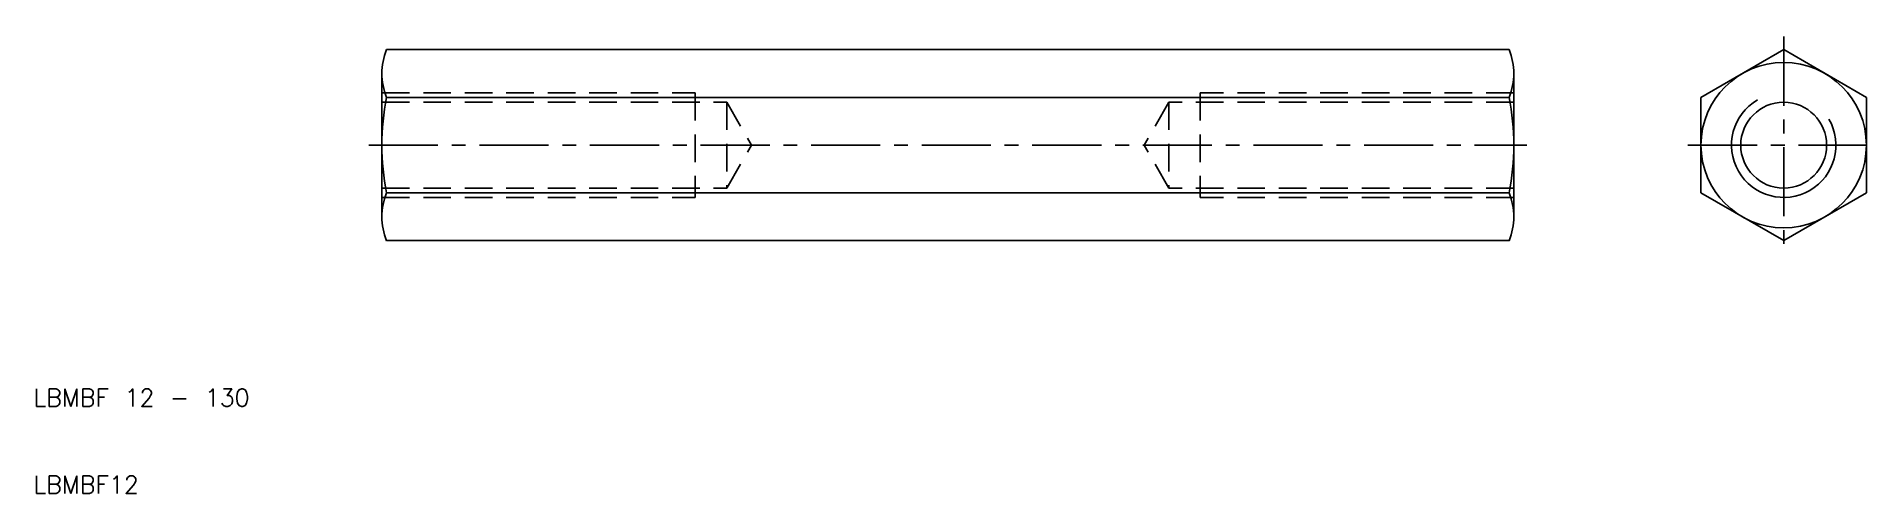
# Model space of a CAD drawing. Extents: x 10 to 220, y 10 to 62.
import ezdxf

# ---------------------------------------------------------------- set-up
doc = ezdxf.new("R2010")
doc.units = 0
doc.header["$LTSCALE"] = 0.25
doc.linetypes.add('CENTER', pattern=[50.8, 31.75, -6.35, 6.35, -6.35])
doc.linetypes.add('DASHED', pattern=[19.05, 12.7, -6.35])
doc.layers.get('0').update_dxf_attribs({"linetype": 'CONTINUOUS'})
doc.layers.add('CENTER', color=1, linetype='CENTER')
doc.styles.get("Standard").update_dxf_attribs({"font": 'txt.shx', "bigfont": 'extfont.shx'})

msp = doc.modelspace()

# ---------------------------------------------------------------- linework, layer by layer
for p, q in [((50.53, 60.97), (179.47, 60.97)), ((211, 60.97), (201.5, 55.48)), ((220.5, 55.48), (211, 60.97)), ((50, 50), (50, 58.23)), ((180, 58.23), (180, 41.77)), ((50.53, 55.48), (179.47, 55.48)), ((201.5, 55.48), (201.5, 44.52)), ((220.5, 44.52), (220.5, 55.48)), ((50, 45.07), (50, 50)), ((50, 41.77), (50, 45.07)), ((50.53, 44.52), (179.47, 44.52)), ((201.5, 44.52), (211, 39.03)), ((211, 39.03), (220.5, 44.52)), ((179.47, 39.03), (50.53, 39.03))]:
    msp.add_line(p, q)
at = {"color": 3, "linetype": 'DASHED'}
for p, q in [((50, 56), (86, 56)), ((50, 54.93), (89.6, 54.93)), ((86, 56), (86, 44)), ((89.6, 54.93), (89.6, 45.07)), ((89.6, 54.93), (92.44, 50)), ((140.4, 54.93), (137.56, 50)), ((180, 54.93), (140.4, 54.93)), ((140.4, 54.93), (140.4, 45.07)), ((144, 56), (144, 44)), ((180, 56), (144, 56)), ((89.6, 45.07), (92.44, 50)), ((140.4, 45.07), (137.56, 50)), ((50, 45.07), (89.6, 45.07)), ((180, 45.07), (140.4, 45.07)), ((50, 44), (86, 44)), ((180, 44), (144, 44))]:
    msp.add_line(p, q, dxfattribs=at)
for radius in [9.5, 4.93]:
    msp.add_circle((211, 50), radius)
for centre, radius, start, end in [((57.32, 58.23), 7.32, 158.0126, 180), ((172.68, 58.23), 7.32, 0, 21.9874), ((57.32, 58.23), 7.32, 180, 201.9874), ((172.68, 58.23), 7.32, 338.0126, 0), ((78.5, 50), 28.5, 168.9042, 191.0958), ((151.5, 50), 28.5, 348.9042, 11.0958), ((57.32, 41.77), 7.32, 158.0126, 180), ((172.68, 41.77), 7.32, 0, 21.9874), ((57.32, 41.77), 7.32, 180, 201.9874), ((172.68, 41.77), 7.32, 338.0126, 0)]:
    msp.add_arc(centre, radius, start, end)
at = {"color": 3}
msp.add_arc((211, 50), 6, 120, 30, dxfattribs=at)
at = {"layer": 'CENTER', "color": 1, "linetype": 'CENTER'}
for p, q in [((211, 62.47), (211, 37.53)), ((48.5, 50), (181.5, 50)), ((200, 50), (220.5, 50))]:
    msp.add_line(p, q, dxfattribs=at)

# ---------------------------------------------------------------- texts
for s, p in [('LBMBF 12 - 130', (10, 20)), ('LBMBF12', (10, 10))]:
    msp.add_text(s, height=2).set_placement(p)

doc.saveas('drawing.dxf')
